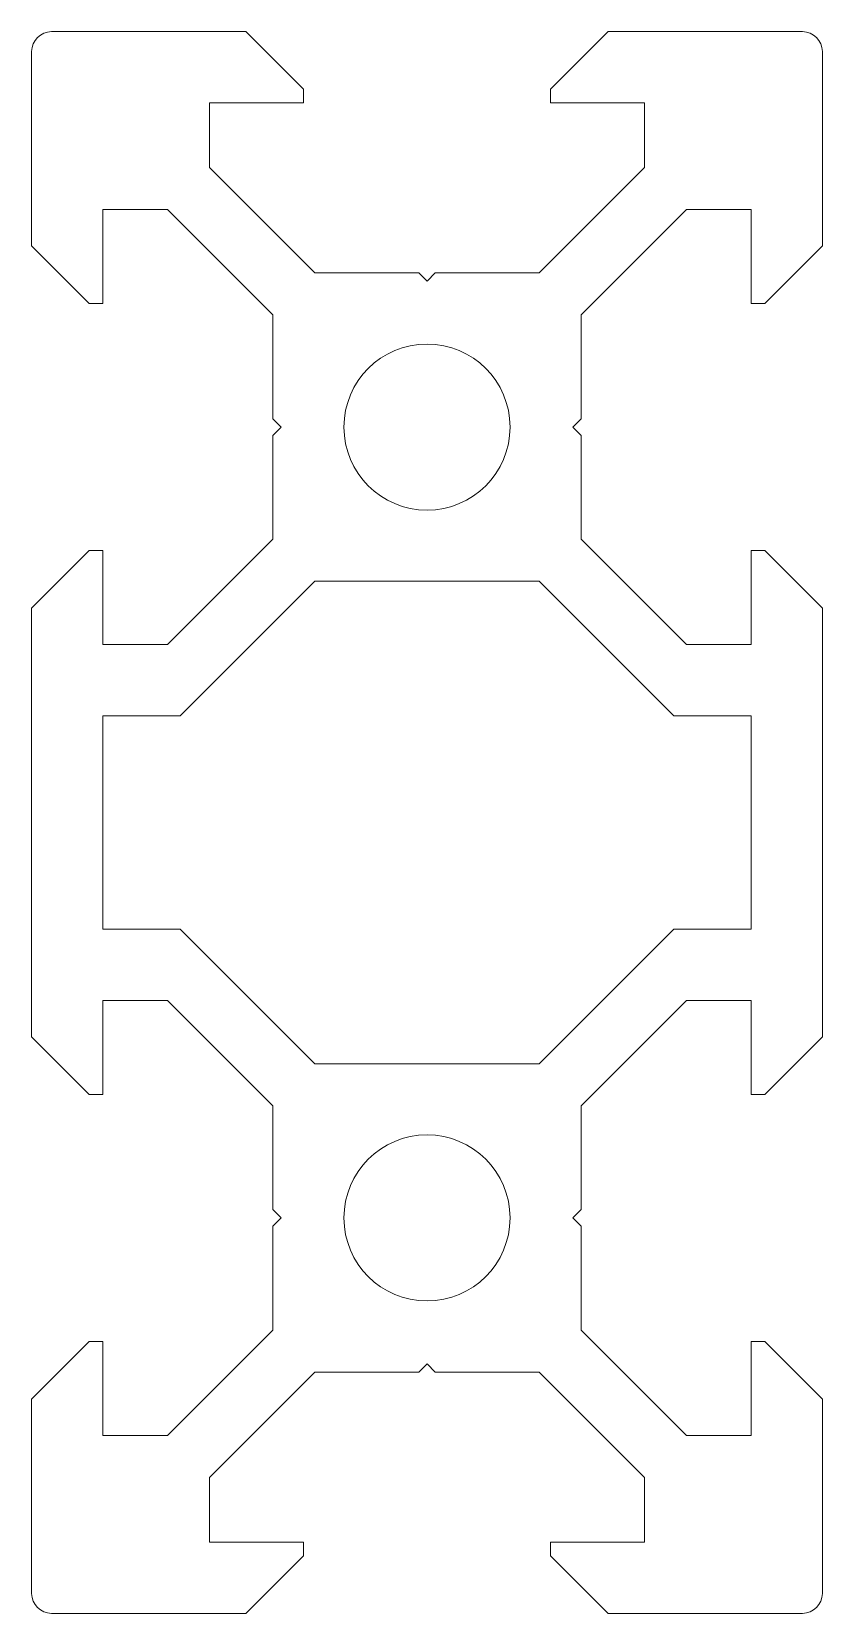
# Model space of a CAD drawing. Header units: millimetres. Extents: x -10 to 10, y -20 to 20.
import ezdxf

# ---------------------------------------------------------------- set-up
doc = ezdxf.new("R2010")
doc.units = ezdxf.units.MM

msp = doc.modelspace()

# ---------------------------------------------------------------- linework, layer by layer
at = {"color": 7, "linetype": 'Continuous', "lineweight": 15}
for p, q in [((-4.58, 20), (-9.5, 20)), ((-3.125, 18.545), (-4.58, 20)), ((3.125, 18.545), (4.58, 20)), ((9.5, 20), (4.58, 20)), ((-10, 14.58), (-10, 19.5)), ((10, 14.58), (10, 19.5)), ((-3.125, 18.2), (-3.125, 18.545)), ((3.125, 18.2), (3.125, 18.545)), ((-5.5, 16.561), (-5.5, 18.2)), ((-5.5, 18.2), (-3.125, 18.2)), ((5.5, 18.2), (3.125, 18.2)), ((5.5, 16.561), (5.5, 18.2)), ((-2.839, 13.9), (-5.5, 16.561)), ((2.839, 13.9), (5.5, 16.561)), ((-8.2, 15.5), (-8.2, 13.125)), ((-6.561, 15.5), (-8.2, 15.5)), ((-3.9, 12.839), (-6.561, 15.5)), ((3.9, 12.839), (6.561, 15.5)), ((6.561, 15.5), (8.2, 15.5)), ((8.2, 15.5), (8.2, 13.125)), ((-8.545, 13.125), (-10, 14.58)), ((8.545, 13.125), (10, 14.58)), ((-0.21, 13.9), (-2.839, 13.9)), ((0, 13.69), (-0.21, 13.9)), ((0, 13.69), (0.21, 13.9)), ((0.21, 13.9), (2.839, 13.9)), ((-8.2, 13.125), (-8.545, 13.125)), ((-3.9, 10.21), (-3.9, 12.839)), ((3.9, 10.21), (3.9, 12.839)), ((8.2, 13.125), (8.545, 13.125)), ((-3.69, 10), (-3.9, 10.21)), ((3.69, 10), (3.9, 10.21)), ((-3.69, 10), (-3.9, 9.79)), ((-3.9, 9.79), (-3.9, 7.161)), ((3.69, 10), (3.9, 9.79)), ((3.9, 9.79), (3.9, 7.161)), ((-8.545, 6.875), (-10, 5.42)), ((-8.2, 6.875), (-8.545, 6.875)), ((-8.2, 4.5), (-8.2, 6.875)), ((-3.9, 7.161), (-6.561, 4.5)), ((3.9, 7.161), (6.561, 4.5)), ((8.2, 6.875), (8.545, 6.875)), ((8.2, 4.5), (8.2, 6.875)), ((8.545, 6.875), (10, 5.42)), ((-6.239, 2.7), (-2.839, 6.1)), ((-2.839, 6.1), (2.839, 6.1)), ((6.239, 2.7), (2.839, 6.1)), ((-10, -5.42), (-10, 5.42)), ((10, -5.42), (10, 5.42)), ((-6.561, 4.5), (-8.2, 4.5)), ((6.561, 4.5), (8.2, 4.5)), ((-8.2, -2.7), (-8.2, 2.7)), ((-8.2, 2.7), (-6.239, 2.7)), ((8.2, 2.7), (6.239, 2.7)), ((8.2, -2.7), (8.2, 2.7)), ((-8.2, -2.7), (-6.239, -2.7)), ((-6.239, -2.7), (-2.839, -6.1)), ((6.239, -2.7), (2.839, -6.1)), ((8.2, -2.7), (6.239, -2.7)), ((-8.2, -4.5), (-8.2, -6.875)), ((-6.561, -4.5), (-8.2, -4.5)), ((-3.9, -7.161), (-6.561, -4.5)), ((3.9, -7.161), (6.561, -4.5)), ((6.561, -4.5), (8.2, -4.5)), ((8.2, -4.5), (8.2, -6.875)), ((-8.545, -6.875), (-10, -5.42)), ((8.545, -6.875), (10, -5.42)), ((-2.839, -6.1), (2.839, -6.1)), ((-8.2, -6.875), (-8.545, -6.875)), ((-3.9, -9.79), (-3.9, -7.161)), ((3.9, -9.79), (3.9, -7.161)), ((8.2, -6.875), (8.545, -6.875)), ((-3.69, -10), (-3.9, -9.79)), ((3.69, -10), (3.9, -9.79)), ((-3.69, -10), (-3.9, -10.21)), ((-3.9, -10.21), (-3.9, -12.839)), ((3.69, -10), (3.9, -10.21)), ((3.9, -10.21), (3.9, -12.839)), ((-8.545, -13.125), (-10, -14.58)), ((-8.2, -13.125), (-8.545, -13.125)), ((-8.2, -15.5), (-8.2, -13.125)), ((-3.9, -12.839), (-6.561, -15.5)), ((3.9, -12.839), (6.561, -15.5)), ((8.2, -13.125), (8.545, -13.125)), ((8.2, -15.5), (8.2, -13.125)), ((8.545, -13.125), (10, -14.58)), ((-2.839, -13.9), (-5.5, -16.561)), ((-0.21, -13.9), (-2.839, -13.9)), ((0, -13.69), (-0.21, -13.9)), ((0, -13.69), (0.21, -13.9)), ((0.21, -13.9), (2.839, -13.9)), ((2.839, -13.9), (5.5, -16.561)), ((-10, -19.5), (-10, -14.58)), ((10, -19.5), (10, -14.58)), ((-6.561, -15.5), (-8.2, -15.5)), ((6.561, -15.5), (8.2, -15.5)), ((-5.5, -16.561), (-5.5, -18.2)), ((5.5, -16.561), (5.5, -18.2)), ((-5.5, -18.2), (-3.125, -18.2)), ((-3.125, -18.2), (-3.125, -18.545)), ((5.5, -18.2), (3.125, -18.2)), ((3.125, -18.2), (3.125, -18.545)), ((-3.125, -18.545), (-4.58, -20)), ((3.125, -18.545), (4.58, -20)), ((-4.58, -20), (-9.5, -20)), ((9.5, -20), (4.58, -20))]:
    msp.add_line(p, q, dxfattribs=at)
for centre in [(0, 10), (0, -10)]:
    msp.add_circle(centre, 2.1, dxfattribs=at)
for centre, start, end in [((-9.5, 19.5), 90, 180), ((9.5, 19.5), 0, 90), ((-9.5, -19.5), 180, 270), ((9.5, -19.5), 270, 0)]:
    msp.add_arc(centre, 0.5, start, end, dxfattribs=at)

doc.saveas('drawing.dxf')
